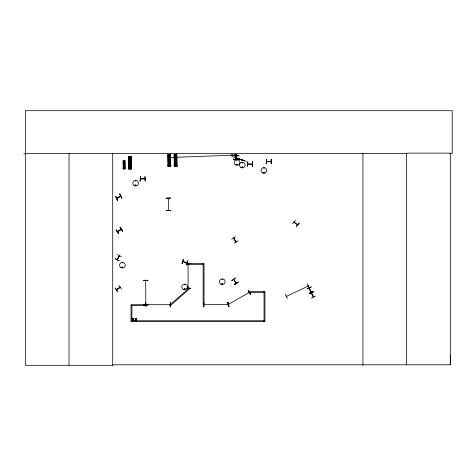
<?xml version="1.0" encoding="UTF-8"?>
<svg xmlns="http://www.w3.org/2000/svg" width="476" height="476" viewBox="0 0 476 476"><rect width="100%" height="100%" fill="white"/><g stroke="black" fill="none" stroke-linecap="round" stroke-linejoin="round"><path stroke-width="0.71" d="M449.975 153.623L452.2 153.623L452.2 110.706L25.335 110.706L25.335 365.294L112.788 365.294L112.729 364.794L450.302 364.794L450.367 355.59M120.678 196.029L116.662 198.135L120.755 196.171M311.072 292.21L309.108 288.099L310.983 292.145M311.048 292.163L309.251 288.034L309.287 288.545M313.148 296.619C315.047 299.017 307.746 286.403 313.297 296.988M286.296 296.298L286.82 296.221L286.368 296.441M117.614 231.818L121.315 229.248L117.536 231.622M116.501 289.848C126.479 283.672 114.585 290.193 116.971 289.587M145.68 280.566L145.834 304.878L145.674 304.372M188.056 263.96L188.056 264.275M188.056 287.813L188.264 288.224L188.079 287.813M121.969 267.31C123.272 266.126 122.409 268.452 122.058 267.518M122.635 262.823L122.171 262.758L122.606 262.936M122.112 267.232C122.784 268.274 122.606 266.524 122.219 267.119M135.178 185.289C136.326 183.956 135.862 186.598 135.226 185.396M184.396 284.589L184.884 284.523L184.42 284.464M184.194 289.009C185.497 287.575 184.634 290.669 184.283 288.807M184.932 289.093C184.444 287.891 184.164 290.039 184.908 289.009M236.637 164.393C237.399 165.975 237.631 163.304 236.709 164.303M237.28 160.079C236.578 159.192 237.149 160.965 237.221 159.859M222.714 283.94C221.989 282.22 221.643 285.297 222.697 283.827M242.094 162.709L242.558 162.584L242.23 162.905M242.754 167.195C241.023 168.302 243.165 165.69 242.451 167.588M264.168 168.088L263.68 168.153L264.115 167.974M293.948 222.185L297.583 224.845L294.025 222M228.409 304.7L227.915 304.729L228.177 304.337M228.403 304.545L228.694 304.218M249.353 292.294L248.877 292.389L249.275 292.157M188.079 263.96L188.085 288.164M286.373 296.233L286.82 296.221L286.463 296.417M308.353 285.951L286.409 296.417M169.563 166.433L169.236 165.94M236.019 241.885L235.816 241.558M233.764 279.454L236.019 283.268M231.044 155.366L231.384 154.284M232.008 155.67L232.347 154.581M234.954 159.43L236.328 155.099M235.709 159.668L237.09 155.337M235.917 159.734L237.274 155.39M238.964 155.914L234.638 154.504M183.492 259.378L182.189 263.734M181.969 263.668L183.331 259.325M186.705 262.853L187.235 262.853L186.711 262.877M187.925 260.765L186.77 265.174L187.895 260.759M187.187 263.014L182.849 261.639M239.368 159.067L246.52 161.364M244.599 160.751L241.261 159.609M119.524 255.767L117.12 259.521L119.393 255.582M135.839 180.922L135.499 180.582L135.678 181.017M135.357 185.134C135.559 186.348 136.261 184.569 135.428 185.093M236.792 164.351C237.173 165.535 237.453 163.798 236.929 164.274M264.275 172.776C263.74 170.896 263.311 174.151 264.317 172.467M222.548 283.892C221.239 284.416 223.06 282.887 222.286 284.095M310.87 291.847L311.209 292.139M233.537 238.107L236.025 241.921M233.954 238.434L233.567 238.143L236.066 241.891M145.918 304.545L146.424 304.7L145.965 304.545M204.049 304.545L204.555 304.539L204.097 304.545M140.414 178.696L144.966 178.851L140.426 178.875M247.746 164.041L252.268 164.232M117.489 231.717L121.219 229.123M117.745 258.718L119.054 256.457M121.434 256.754L117.507 254.458M132.263 320.794L132.858 319.83L133.441 320.794M135.214 320.794L135.809 319.83L136.398 320.794M134.869 320.794L135.63 319.586L134.892 318.39L135.833 319.331L136.761 318.39L136.005 319.575L136.761 320.794M248.835 292.413L249.234 292.187M292.597 223.869L295.34 220.239M296.316 226.641L299.19 223.107M299.172 223.095L296.268 226.606M222.465 279.513L222.072 279.21L222.482 279.448M266.56 161.554L271.058 161.525M203.133 263.508L203.133 304.7L228.284 304.491M235.965 157.199L236.352 157.288L236.191 157.699M117.53 231.669L117.953 231.61M116.453 289.694L120.107 287.153L119.851 287.587M182.897 261.491L183.379 261.639M188.085 287.778L188.056 288.129M120.309 196.201L120.743 196.213L116.828 198.278M118.893 285.32L121.517 289.039M235.37 236.608L231.675 239.267M234.269 243.159L238.149 240.779M235.37 277.99L231.711 280.709L235.358 277.972M234.257 284.517L238.161 282.179L234.24 284.493M234.269 284.547L238.06 282.018M234.365 284.684L238.149 282.161M182.939 261.502L187.151 262.8M227.07 302.444L229.152 306.496L227.04 302.462M228.218 304.313L228.653 304.241M228.301 304.45L249.311 292.318L249.025 292.544M120.583 196.052L120.404 196.386M116.799 198.29L120.714 196.195M121.118 229.135L120.922 229.581M307.323 283.833L309.335 287.915M307.871 286.011L308.281 285.808M307.936 286.153L308.305 285.975M287.325 298.416L285.285 294.346M311.125 286.861L307.032 288.837M307.103 288.991L311.209 287.034M313.44 291.711L309.34 293.686M309.412 293.835L313.517 291.877M311.399 298L315.505 296.042M242.266 166.897C242.1 168.361 242.837 166.136 242.153 167.385M222.215 283.559L222.024 283.892M169.867 304.521L170.277 304.7L131.031 304.711L131.031 321.645L264.936 321.645L264.936 291.645L248.888 291.645L248.888 292.526L264.049 292.526M227.992 304.497L228.355 304.545M228.313 304.723L227.998 304.729M175.477 166.463L175.495 165.969M263.918 172.883C264.686 171.901 263.204 172.752 263.728 172.764M170.557 154.284L170.747 166.606L168.117 166.642L167.992 154.325L170.61 154.284M174.174 154.325L176.804 154.284L176.935 166.606L174.305 166.642L174.174 154.325L174.365 166.642M168.171 155.569L170.444 155.545M174.365 155.569L176.638 155.545M128.639 156.669L131.269 156.628L131.4 168.95L128.77 168.986L128.651 156.669L128.829 168.986M168.183 156.408L170.456 156.384M174.371 156.408L176.65 156.384M128.829 157.919L131.102 157.895M170.468 157.633L168.195 157.657A733.879 90.856 -1.3 0 1 231.068 155.295M174.389 157.657L176.661 157.633M128.835 158.752L131.114 158.728M168.206 158.77L170.479 158.74M174.394 158.77L176.667 158.74M128.853 160.001L131.126 159.978M168.218 160.019L170.491 159.995M174.412 160.019L176.685 159.995M128.859 161.114L131.138 161.09M123.302 161.459L124.819 161.441M123.308 162.013L124.825 162.001M128.877 162.364L131.15 162.34M123.32 162.851L124.837 162.834M266.542 161.697L271.022 161.65L266.572 161.727M123.326 163.589L124.843 163.571M123.332 164.422L124.849 164.41M168.278 165.38L170.551 165.356M174.472 165.38L176.745 165.356M167.903 165.743L170.938 165.713M167.903 165.838L170.938 165.809M174.097 165.743L177.126 165.713M174.097 165.838L177.131 165.809M175.43 165.94L175.787 165.957M128.936 167.725L131.209 167.701M123.373 168.004L124.891 167.986M128.562 168.093L131.59 168.058M123.123 168.242L125.146 168.218M128.562 168.183L131.596 168.153M123.123 168.302L125.146 168.278M129.894 168.29L130.257 168.284L129.894 168.308L130.031 168.819M123.266 168.843L125.021 168.819L124.92 160.602L123.177 160.626L123.266 168.843L123.213 160.626M266.5 159.359L266.274 163.911L266.435 159.359M271.326 163.881L271.278 159.329M185.908 263.871L190.454 263.787M148.03 280.441L143.484 280.537M143.484 280.305L148.03 280.275M186.556 288.23L190.459 288.462L186.556 288.462M186.556 288.266L190.459 288.242M203.972 302.349L203.811 306.901M228.391 302.349L228.67 306.895L228.456 302.349M143.484 304.92L148.03 304.926M146.084 305.128L148.03 304.866M166.154 198.165L170.7 198.052L166.154 198.195M170.705 210.362L166.154 210.499L170.705 210.374M166.154 210.404L170.705 210.475M23.8 153.802L25.335 153.796M25.335 153.623L406.611 153.623M247.794 164.041L252.25 164.041M145.216 181.047L144.966 176.501L145.198 181.047M203.133 264.394L187.966 264.394L187.966 263.508L204.02 263.508L204.02 304.7M131.031 305.598L146.197 305.598L146.197 304.711M131.031 320.759L264.049 320.759M313.511 296.923L311.59 292.883L311.554 293.341M233.698 238.054L236.167 241.76M170.182 304.521L169.867 304.729M234.686 154.343L239.029 155.694M232.217 155.003L235.834 156.134L232.139 155.247M235.816 156.193L236.887 156.527M235.781 156.312L236.852 156.652M235.947 157.098L236.429 157.247M235.894 157.276L236.376 157.425M235.852 157.395L236.334 157.55M235.798 157.58L236.28 157.729M231.907 156.61L240.41 159.258M235.793 157.972L242.867 160.341L235.745 158.127M236.37 159.871L233.192 159.151L236.298 160.097M182.921 261.717L183.296 261.592M188.258 263.865L188.264 264.323M119.143 260.723L115.091 258.641L119.042 260.896M233.746 279.466L236.161 283.095M120.16 227.189L122.754 230.919M120.023 227.284L122.618 231.015M116.18 229.95L118.78 233.686M117.733 291.669L115.162 287.915L117.566 291.782M133.81 320.794L133.054 319.575L133.81 318.39L132.881 319.331L131.941 318.39L132.679 319.586L131.917 320.794L131.917 305.598M248.216 290.235L250.519 294.156M119.708 194.059L121.814 198.093M115.579 196.255L117.739 200.259M176.745 154.284L176.882 166.606M176.602 154.289L176.757 166.606M176.638 166.606L176.501 154.289L176.578 166.606M176.358 154.289L176.435 166.612M176.334 166.612L176.18 154.289L176.293 166.612M176.031 155.741L176.18 165.16M175.971 166.618L175.275 166.624M174.978 155.765L175.091 165.184M174.686 155.765L174.751 166.636M174.549 155.771L174.656 166.642L174.49 155.771M174.377 154.319L174.484 166.642M170.456 154.284L170.569 166.606L170.408 154.289M170.307 154.289L170.39 166.606M170.17 154.289L170.289 166.612M170.128 155.741L170.247 166.612M170.009 154.289L170.099 166.612M169.884 155.741L169.938 165.166L169.825 155.741M169.777 166.618L169.081 166.624M168.897 165.184L168.784 155.765L168.843 165.184M168.581 154.319L168.76 166.636M168.45 155.765L168.611 166.636M168.355 155.771L168.558 166.636M168.343 155.771L168.415 166.642M168.135 154.319L168.29 166.642M168.04 154.325L168.171 166.642M131.209 156.628L131.388 168.95M131.108 156.634L131.221 168.95L131.067 156.634M130.965 156.634L131.037 167.504M131.031 167.701L131.049 168.956M130.817 156.634L130.942 167.504M130.769 156.634L130.888 167.504M130.668 156.634L130.781 168.956M130.495 158.086L130.573 160.983M130.585 162.435L130.597 167.51L130.531 162.435M130.483 158.086L130.513 160.989M130.436 168.962L129.74 168.968M129.454 158.109L129.543 167.528M129.234 156.663L129.412 168.98M129.091 156.663L129.073 168.986M128.794 156.669L128.948 168.986M124.825 160.602L124.902 168.819M124.694 160.602L124.783 168.819M124.599 160.602L124.718 168.819M124.498 160.602L124.605 168.819M124.403 160.608L124.522 168.825M124.373 168.825L123.909 168.831M123.7 160.62L123.802 168.837M123.576 160.62L123.677 168.837M123.48 160.62L123.599 168.837M123.409 160.626L123.558 168.843M123.296 160.626L123.397 168.843M271.112 159.329L271.142 163.881M203.793 304.301L203.829 306.901M170.491 302.349L170.289 306.895L170.295 302.349M145.87 306.901L145.674 302.349M450.302 364.794L450.302 153.129L406.611 153.129L406.611 364.794M362.914 153.623L362.914 365.294M264.049 291.645L264.049 321.645M252.53 161.846L252.53 166.398M252.357 161.846L252.357 166.398M168.349 198.212L168.349 210.344M140.355 176.501L140.355 181.047M112.723 153.623L112.723 365.294M69.032 153.623L69.032 365.294M123.76 163.917C124.188 165.196 124.754 162.994 123.76 163.917M129.514 161.602C130.156 163.524 131.001 160.222 129.514 161.602M168.861 159.252C169.498 161.18 170.343 157.877 168.861 159.252M175.049 159.252C175.692 161.18 176.536 157.877 175.049 159.252M236.518 155.158L235.168 159.502L236.548 155.164M189.031 288.123L169.646 305.11L170.23 305.776L189.615 288.783L189.031 288.123M116.233 229.914L118.625 233.793L116.233 229.914M120.178 227.171L122.564 231.056L120.178 227.171M248.383 290.14L250.465 294.192L248.383 290.14M115.632 196.225L117.542 200.36L115.632 196.225M119.875 193.976L121.785 198.111L119.875 193.976M313.196 291.193L309.198 293.383L313.196 291.193M247.746 161.846L247.496 166.398L247.734 161.846M252.548 161.846L252.298 166.398L252.548 161.846M140.414 176.501L140.164 181.047L140.408 176.501M174.948 166.636L174.793 154.319L174.906 166.636M120.987 267.649A2.844 2.844 0 0 0 125.253 265.186A2.844 2.844 0 0 0 120.987 262.722A2.844 2.844 0 0 0 120.987 267.649M262.496 172.907A2.844 2.844 0 0 0 266.762 170.45A2.844 2.844 0 0 0 262.496 167.986A2.844 2.844 0 0 0 262.496 172.907M240.921 167.528A2.844 2.844 0 0 0 245.188 165.071A2.844 2.844 0 0 0 240.921 162.608A2.844 2.844 0 0 0 240.921 167.528M235.638 164.845A2.844 2.844 0 0 0 239.904 162.381A2.844 2.844 0 0 0 235.638 159.918A2.844 2.844 0 0 0 235.638 164.845M183.212 289.349A2.844 2.844 0 0 0 187.479 286.885A2.844 2.844 0 0 0 183.212 284.422A2.844 2.844 0 0 0 183.212 289.349M220.87 284.154A2.838 2.838 0 0 0 225.124 281.697A2.838 2.838 0 0 0 220.87 279.239A2.838 2.838 0 0 0 220.87 284.154M134.214 185.604A2.82 2.82 0 0 0 138.439 183.159A2.82 2.82 0 0 0 134.214 180.719A2.82 2.82 0 0 0 134.214 185.604"/></g></svg>
